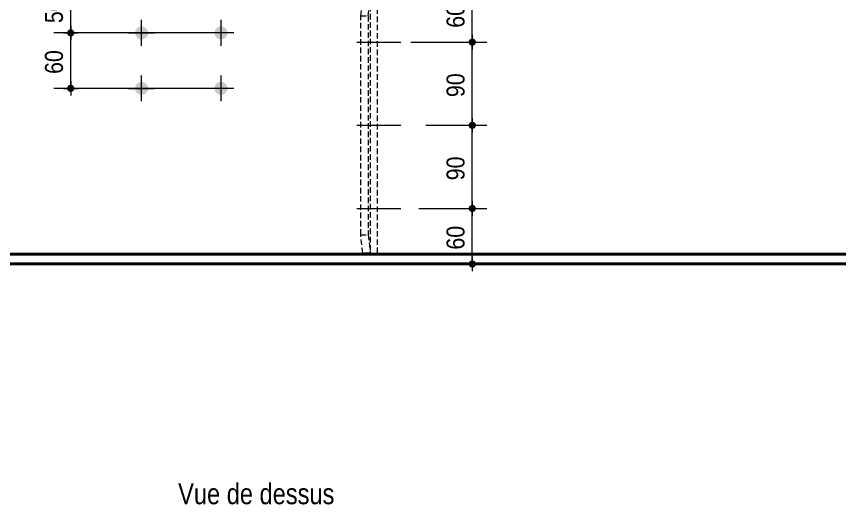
# Model space of a CAD drawing. Header units: millimetres. Extents: x 2 to 410, y 5 to 282.
# Drawn here: x 166.2 to 285.1, y 154.5 to 224.9 of the extents above; entities that cross this region are included whole.
import ezdxf

# ---------------------------------------------------------------- set-up
doc = ezdxf.new("R2010")
doc.units = ezdxf.units.MM
doc.linetypes.add('CACHE2', pattern=[1.190625, 0.79375, -0.396875])
doc.linetypes.add('INTERROMPUX2', pattern=[9.525, 6.35, -3.175])
for name, color, linetype, lineweight in [('Autre type objet', 1, 'Continuous', 0), ('Boulon', 7, 'Continuous', 0), ('Cache', 7, 'Continuous', 0), ('Cotation', 7, 'Continuous', 0), ('Piece', 2, 'Continuous', 0)]:
    doc.layers.add(name, color=color, linetype=linetype, lineweight=lineweight)
doc.styles.add('ARIAL', font='ARIAL.TTF')
doc.styles.add('COMIC_SANS_MS', font='COMIC.TTF')

# ---------------------------------------------------------------- blocks, each defined once
blk = doc.blocks.new('*A3')
at = {"layer": 'Boulon'}
for points in [[(194.85, 222.57), (194.85, 222.62), (194.85, 222.66), (194.86, 222.71), (194.87, 222.75), (194.88, 222.79), (194.9, 222.84), (194.92, 222.88), (194.93, 222.92), (194.95, 222.96), (194.98, 223), (195, 223.04), (195.03, 223.08), (195.06, 223.12), (195.09, 223.15), (195.12, 223.18), (195.15, 223.22), (195.19, 223.25), (195.22, 223.27), (195.26, 223.3), (195.3, 223.32), (195.34, 223.35), (195.38, 223.37), (195.42, 223.39), (195.46, 223.4), (195.51, 223.42), (195.55, 223.43), (195.6, 223.44), (195.64, 223.45), (195.69, 223.45), (195.73, 223.46), (195.78, 223.46), (195.82, 223.46), (195.87, 223.45), (195.91, 223.45), (195.96, 223.44), (196, 223.43), (196.05, 223.42), (196.09, 223.4), (196.13, 223.39), (196.18, 223.37), (196.22, 223.35), (196.26, 223.32), (196.3, 223.3), (196.33, 223.27), (196.37, 223.25), (196.4, 223.22), (196.44, 223.18), (196.47, 223.15), (196.5, 223.12), (196.53, 223.08), (196.55, 223.04), (196.58, 223), (196.6, 222.96), (196.62, 222.92), (196.64, 222.88), (196.66, 222.84), (196.67, 222.79), (196.68, 222.75), (196.69, 222.71), (196.7, 222.66), (196.71, 222.62), (196.71, 222.57), (196.71, 222.52), (196.71, 222.48), (196.71, 222.43), (196.7, 222.39), (196.69, 222.34), (196.68, 222.3), (196.67, 222.25), (196.66, 222.21), (196.64, 222.17), (196.62, 222.12), (196.6, 222.08), (196.58, 222.04), (196.55, 222.01), (196.53, 221.97), (196.5, 221.93), (196.47, 221.9), (196.44, 221.86), (196.4, 221.83), (196.37, 221.8), (196.33, 221.77), (196.3, 221.75), (196.26, 221.72), (196.22, 221.7), (196.18, 221.68), (196.13, 221.66), (196.09, 221.65), (196.05, 221.63), (196, 221.62), (195.96, 221.61), (195.91, 221.6), (195.87, 221.6), (195.82, 221.59), (195.78, 221.59), (195.73, 221.59), (195.69, 221.6), (195.64, 221.6), (195.6, 221.61), (195.55, 221.62), (195.51, 221.63), (195.46, 221.65), (195.42, 221.66), (195.38, 221.68), (195.34, 221.7), (195.3, 221.72), (195.26, 221.75), (195.22, 221.77), (195.19, 221.8), (195.15, 221.83), (195.12, 221.86), (195.09, 221.9), (195.06, 221.93), (195.03, 221.97), (195, 222.01), (194.98, 222.04), (194.95, 222.08), (194.93, 222.12), (194.92, 222.17), (194.9, 222.21), (194.88, 222.25), (194.87, 222.3), (194.86, 222.34), (194.85, 222.39), (194.85, 222.43), (194.85, 222.48), (194.84, 222.52)], [(194.85, 214.57), (194.85, 214.62), (194.85, 214.66), (194.86, 214.71), (194.87, 214.75), (194.88, 214.79), (194.9, 214.84), (194.92, 214.88), (194.93, 214.92), (194.95, 214.96), (194.98, 215), (195, 215.04), (195.03, 215.08), (195.06, 215.12), (195.09, 215.15), (195.12, 215.18), (195.15, 215.22), (195.19, 215.25), (195.22, 215.27), (195.26, 215.3), (195.3, 215.32), (195.34, 215.35), (195.38, 215.37), (195.42, 215.39), (195.46, 215.4), (195.51, 215.42), (195.55, 215.43), (195.6, 215.44), (195.64, 215.45), (195.69, 215.45), (195.73, 215.46), (195.78, 215.46), (195.82, 215.46), (195.87, 215.45), (195.91, 215.45), (195.96, 215.44), (196, 215.43), (196.05, 215.42), (196.09, 215.4), (196.13, 215.39), (196.18, 215.37), (196.22, 215.35), (196.26, 215.32), (196.3, 215.3), (196.33, 215.27), (196.37, 215.25), (196.4, 215.22), (196.44, 215.18), (196.47, 215.15), (196.5, 215.12), (196.53, 215.08), (196.55, 215.04), (196.58, 215), (196.6, 214.96), (196.62, 214.92), (196.64, 214.88), (196.66, 214.84), (196.67, 214.79), (196.68, 214.75), (196.69, 214.71), (196.7, 214.66), (196.71, 214.62), (196.71, 214.57), (196.71, 214.52), (196.71, 214.48), (196.71, 214.43), (196.7, 214.39), (196.69, 214.34), (196.68, 214.3), (196.67, 214.25), (196.66, 214.21), (196.64, 214.17), (196.62, 214.12), (196.6, 214.08), (196.58, 214.04), (196.55, 214.01), (196.53, 213.97), (196.5, 213.93), (196.47, 213.9), (196.44, 213.86), (196.4, 213.83), (196.37, 213.8), (196.33, 213.77), (196.3, 213.75), (196.26, 213.72), (196.22, 213.7), (196.18, 213.68), (196.13, 213.66), (196.09, 213.65), (196.05, 213.63), (196, 213.62), (195.96, 213.61), (195.91, 213.6), (195.87, 213.6), (195.82, 213.59), (195.78, 213.59), (195.73, 213.59), (195.69, 213.6), (195.64, 213.6), (195.6, 213.61), (195.55, 213.62), (195.51, 213.63), (195.46, 213.65), (195.42, 213.66), (195.38, 213.68), (195.34, 213.7), (195.3, 213.72), (195.26, 213.75), (195.22, 213.77), (195.19, 213.8), (195.15, 213.83), (195.12, 213.86), (195.09, 213.9), (195.06, 213.93), (195.03, 213.97), (195, 214.01), (194.98, 214.04), (194.95, 214.08), (194.93, 214.12), (194.92, 214.17), (194.9, 214.21), (194.88, 214.25), (194.87, 214.3), (194.86, 214.34), (194.85, 214.39), (194.85, 214.43), (194.85, 214.48), (194.84, 214.52)]]:
    blk.add_hatch(color=256, dxfattribs=at).paths.add_polyline_path(points, flags=17)
at = {"layer": 'Boulon', "linetype": 'Continuous', "lineweight": 0}
for p, q in [((195.78, 220.66), (195.78, 224.39)), ((197.64, 222.52), (193.91, 222.52)), ((195.78, 212.66), (195.78, 216.39)), ((197.64, 214.52), (193.91, 214.52))]:
    blk.add_line(p, q, dxfattribs=at)
blk = doc.blocks.new('*A4')
at = {"layer": 'Boulon'}
for points in [[(183.38, 222.57), (183.38, 222.62), (183.39, 222.66), (183.4, 222.71), (183.41, 222.75), (183.42, 222.79), (183.43, 222.84), (183.45, 222.88), (183.47, 222.92), (183.49, 222.96), (183.51, 223), (183.53, 223.04), (183.56, 223.08), (183.59, 223.12), (183.62, 223.15), (183.65, 223.18), (183.68, 223.22), (183.72, 223.25), (183.75, 223.27), (183.79, 223.3), (183.83, 223.32), (183.87, 223.35), (183.91, 223.37), (183.95, 223.39), (184, 223.4), (184.04, 223.42), (184.08, 223.43), (184.13, 223.44), (184.17, 223.45), (184.22, 223.45), (184.27, 223.46), (184.31, 223.46), (184.36, 223.46), (184.4, 223.45), (184.45, 223.45), (184.49, 223.44), (184.54, 223.43), (184.58, 223.42), (184.63, 223.4), (184.67, 223.39), (184.71, 223.37), (184.75, 223.35), (184.79, 223.32), (184.83, 223.3), (184.87, 223.27), (184.9, 223.25), (184.94, 223.22), (184.97, 223.18), (185, 223.15), (185.03, 223.12), (185.06, 223.08), (185.09, 223.04), (185.11, 223), (185.13, 222.96), (185.15, 222.92), (185.17, 222.88), (185.19, 222.84), (185.2, 222.79), (185.22, 222.75), (185.23, 222.71), (185.23, 222.66), (185.24, 222.62), (185.24, 222.57), (185.24, 222.52), (185.24, 222.48), (185.24, 222.43), (185.23, 222.39), (185.23, 222.34), (185.22, 222.3), (185.2, 222.25), (185.19, 222.21), (185.17, 222.17), (185.15, 222.12), (185.13, 222.08), (185.11, 222.04), (185.09, 222.01), (185.06, 221.97), (185.03, 221.93), (185, 221.9), (184.97, 221.86), (184.94, 221.83), (184.9, 221.8), (184.87, 221.77), (184.83, 221.75), (184.79, 221.72), (184.75, 221.7), (184.71, 221.68), (184.67, 221.66), (184.63, 221.65), (184.58, 221.63), (184.54, 221.62), (184.49, 221.61), (184.45, 221.6), (184.4, 221.6), (184.36, 221.59), (184.31, 221.59), (184.27, 221.59), (184.22, 221.6), (184.17, 221.6), (184.13, 221.61), (184.08, 221.62), (184.04, 221.63), (184, 221.65), (183.95, 221.66), (183.91, 221.68), (183.87, 221.7), (183.83, 221.72), (183.79, 221.75), (183.75, 221.77), (183.72, 221.8), (183.68, 221.83), (183.65, 221.86), (183.62, 221.9), (183.59, 221.93), (183.56, 221.97), (183.53, 222.01), (183.51, 222.04), (183.49, 222.08), (183.47, 222.12), (183.45, 222.17), (183.43, 222.21), (183.42, 222.25), (183.41, 222.3), (183.4, 222.34), (183.39, 222.39), (183.38, 222.43), (183.38, 222.48), (183.38, 222.52)], [(183.38, 214.57), (183.38, 214.62), (183.39, 214.66), (183.4, 214.71), (183.41, 214.75), (183.42, 214.79), (183.43, 214.84), (183.45, 214.88), (183.47, 214.92), (183.49, 214.96), (183.51, 215), (183.53, 215.04), (183.56, 215.08), (183.59, 215.12), (183.62, 215.15), (183.65, 215.18), (183.68, 215.22), (183.72, 215.25), (183.75, 215.27), (183.79, 215.3), (183.83, 215.32), (183.87, 215.35), (183.91, 215.37), (183.95, 215.39), (184, 215.4), (184.04, 215.42), (184.08, 215.43), (184.13, 215.44), (184.17, 215.45), (184.22, 215.45), (184.27, 215.46), (184.31, 215.46), (184.36, 215.46), (184.4, 215.45), (184.45, 215.45), (184.49, 215.44), (184.54, 215.43), (184.58, 215.42), (184.63, 215.4), (184.67, 215.39), (184.71, 215.37), (184.75, 215.35), (184.79, 215.32), (184.83, 215.3), (184.87, 215.27), (184.9, 215.25), (184.94, 215.22), (184.97, 215.18), (185, 215.15), (185.03, 215.12), (185.06, 215.08), (185.09, 215.04), (185.11, 215), (185.13, 214.96), (185.15, 214.92), (185.17, 214.88), (185.19, 214.84), (185.2, 214.79), (185.22, 214.75), (185.23, 214.71), (185.23, 214.66), (185.24, 214.62), (185.24, 214.57), (185.24, 214.52), (185.24, 214.48), (185.24, 214.43), (185.23, 214.39), (185.23, 214.34), (185.22, 214.3), (185.2, 214.25), (185.19, 214.21), (185.17, 214.17), (185.15, 214.12), (185.13, 214.08), (185.11, 214.04), (185.09, 214.01), (185.06, 213.97), (185.03, 213.93), (185, 213.9), (184.97, 213.86), (184.94, 213.83), (184.9, 213.8), (184.87, 213.77), (184.83, 213.75), (184.79, 213.72), (184.75, 213.7), (184.71, 213.68), (184.67, 213.66), (184.63, 213.65), (184.58, 213.63), (184.54, 213.62), (184.49, 213.61), (184.45, 213.6), (184.4, 213.6), (184.36, 213.59), (184.31, 213.59), (184.27, 213.59), (184.22, 213.6), (184.17, 213.6), (184.13, 213.61), (184.08, 213.62), (184.04, 213.63), (184, 213.65), (183.95, 213.66), (183.91, 213.68), (183.87, 213.7), (183.83, 213.72), (183.79, 213.75), (183.75, 213.77), (183.72, 213.8), (183.68, 213.83), (183.65, 213.86), (183.62, 213.9), (183.59, 213.93), (183.56, 213.97), (183.53, 214.01), (183.51, 214.04), (183.49, 214.08), (183.47, 214.12), (183.45, 214.17), (183.43, 214.21), (183.42, 214.25), (183.41, 214.3), (183.4, 214.34), (183.39, 214.39), (183.38, 214.43), (183.38, 214.48), (183.38, 214.52)]]:
    blk.add_hatch(color=256, dxfattribs=at).paths.add_polyline_path(points, flags=17)
at = {"layer": 'Boulon', "linetype": 'Continuous', "lineweight": 0}
for p, q in [((184.31, 220.66), (184.31, 224.39)), ((182.44, 222.52), (186.18, 222.52)), ((184.31, 212.66), (184.31, 216.39)), ((182.44, 214.52), (186.18, 214.52))]:
    blk.add_line(p, q, dxfattribs=at)
blk = doc.blocks.new('*A7')
at = {"layer": 'Boulon', "linetype": 'INTERROMPUX2', "lineweight": 0}
for p, q in [((215.393243, 221.190576), (223.332168, 221.190576)), ((215.393243, 209.190576), (223.332168, 209.190576)), ((215.393243, 197.190576), (223.332168, 197.190576))]:
    blk.add_line(p, q, dxfattribs=at)
blk = doc.blocks.new('*A8')
at = {"layer": 'Piece', "color": 2, "linetype": 'Continuous', "lineweight": 40}
for p, q in [((370.697986, 190.617243), (108.181611, 190.617243)), ((108.181611, 189.190576), (370.697986, 189.190576))]:
    blk.add_line(p, q, dxfattribs=at)
blk = doc.blocks.new('*A9')
at = {"layer": 'Cache', "color": 7, "linetype": 'CACHE2', "lineweight": 20}
for p, q in [((215.944939, 224.963883), (216.273822, 227.630549)), ((216.273822, 227.630549), (217.332342, 227.630576)), ((216.273822, 227.630549), (217.291259, 227.630549)), ((217.003459, 224.963909), (217.332342, 227.630576)), ((217.291259, 227.630549), (218.349779, 227.630576)), ((217.291259, 227.630549), (217.29217, 190.750549)), ((218.349779, 227.630576), (217.332342, 227.630576)), ((218.35069, 190.750575), (218.349779, 227.630576)), ((215.944939, 224.963883), (217.003459, 224.963909)), ((215.945718, 193.417215), (215.944939, 224.963883)), ((217.003459, 224.963909), (217.004238, 193.417242)), ((215.945718, 193.417215), (217.004238, 193.417242)), ((216.274732, 190.750549), (215.945718, 193.417215)), ((217.004238, 193.417242), (217.333252, 190.750575)), ((216.274732, 190.750549), (217.333252, 190.750575)), ((217.29217, 190.750549), (216.274732, 190.750549)), ((217.29217, 190.750549), (218.35069, 190.750575)), ((217.333252, 190.750575), (218.35069, 190.750575))]:
    blk.add_line(p, q, dxfattribs=at)
blk = doc.blocks.new('*A33')
at = {"layer": 'Cotation'}
for points in [[(174.06, 222), (174.03, 222.01), (174.01, 222.01), (173.98, 222.01), (173.96, 222.02), (173.93, 222.03), (173.91, 222.03), (173.88, 222.04), (173.86, 222.05), (173.84, 222.07), (173.81, 222.08), (173.79, 222.09), (173.77, 222.11), (173.75, 222.12), (173.73, 222.14), (173.71, 222.16), (173.7, 222.17), (173.68, 222.19), (173.66, 222.21), (173.65, 222.24), (173.64, 222.26), (173.62, 222.28), (173.61, 222.3), (173.6, 222.32), (173.59, 222.35), (173.58, 222.37), (173.58, 222.4), (173.57, 222.42), (173.57, 222.45), (173.56, 222.47), (173.56, 222.5), (173.56, 222.52), (173.56, 222.55), (173.56, 222.57), (173.57, 222.6), (173.57, 222.63), (173.58, 222.65), (173.58, 222.67), (173.59, 222.7), (173.6, 222.72), (173.61, 222.75), (173.62, 222.77), (173.64, 222.79), (173.65, 222.81), (173.66, 222.83), (173.68, 222.85), (173.7, 222.87), (173.71, 222.89), (173.73, 222.91), (173.75, 222.93), (173.77, 222.94), (173.79, 222.96), (173.81, 222.97), (173.84, 222.98), (173.86, 222.99), (173.88, 223), (173.91, 223.01), (173.93, 223.02), (173.96, 223.03), (173.98, 223.03), (174.01, 223.04), (174.03, 223.04), (174.06, 223.04), (174.08, 223.04), (174.11, 223.04), (174.13, 223.04), (174.16, 223.04), (174.18, 223.03), (174.21, 223.03), (174.23, 223.02), (174.26, 223.01), (174.28, 223), (174.3, 222.99), (174.33, 222.98), (174.35, 222.97), (174.37, 222.96), (174.39, 222.94), (174.41, 222.93), (174.43, 222.91), (174.45, 222.89), (174.47, 222.87), (174.48, 222.85), (174.5, 222.83), (174.51, 222.81), (174.53, 222.79), (174.54, 222.77), (174.55, 222.75), (174.56, 222.72), (174.57, 222.7), (174.58, 222.67), (174.59, 222.65), (174.59, 222.63), (174.6, 222.6), (174.6, 222.57), (174.6, 222.55), (174.6, 222.52), (174.6, 222.5), (174.6, 222.47), (174.6, 222.45), (174.59, 222.42), (174.59, 222.4), (174.58, 222.37), (174.57, 222.35), (174.56, 222.32), (174.55, 222.3), (174.54, 222.28), (174.53, 222.26), (174.51, 222.24), (174.5, 222.21), (174.48, 222.19), (174.47, 222.17), (174.45, 222.16), (174.43, 222.14), (174.41, 222.12), (174.39, 222.11), (174.37, 222.09), (174.35, 222.08), (174.33, 222.07), (174.3, 222.05), (174.28, 222.04), (174.26, 222.03), (174.23, 222.03), (174.21, 222.02), (174.18, 222.01), (174.16, 222.01), (174.13, 222.01), (174.11, 222), (174.08, 222)], [(174.06, 214), (174.03, 214.01), (174.01, 214.01), (173.98, 214.01), (173.96, 214.02), (173.93, 214.03), (173.91, 214.03), (173.88, 214.04), (173.86, 214.05), (173.84, 214.07), (173.81, 214.08), (173.79, 214.09), (173.77, 214.11), (173.75, 214.12), (173.73, 214.14), (173.71, 214.16), (173.7, 214.17), (173.68, 214.19), (173.66, 214.21), (173.65, 214.24), (173.64, 214.26), (173.62, 214.28), (173.61, 214.3), (173.6, 214.32), (173.59, 214.35), (173.58, 214.37), (173.58, 214.4), (173.57, 214.42), (173.57, 214.45), (173.56, 214.47), (173.56, 214.5), (173.56, 214.52), (173.56, 214.55), (173.56, 214.57), (173.57, 214.6), (173.57, 214.63), (173.58, 214.65), (173.58, 214.67), (173.59, 214.7), (173.6, 214.72), (173.61, 214.75), (173.62, 214.77), (173.64, 214.79), (173.65, 214.81), (173.66, 214.83), (173.68, 214.85), (173.7, 214.87), (173.71, 214.89), (173.73, 214.91), (173.75, 214.93), (173.77, 214.94), (173.79, 214.96), (173.81, 214.97), (173.84, 214.98), (173.86, 214.99), (173.88, 215), (173.91, 215.01), (173.93, 215.02), (173.96, 215.03), (173.98, 215.03), (174.01, 215.04), (174.03, 215.04), (174.06, 215.04), (174.08, 215.04), (174.11, 215.04), (174.13, 215.04), (174.16, 215.04), (174.18, 215.03), (174.21, 215.03), (174.23, 215.02), (174.26, 215.01), (174.28, 215), (174.3, 214.99), (174.33, 214.98), (174.35, 214.97), (174.37, 214.96), (174.39, 214.94), (174.41, 214.93), (174.43, 214.91), (174.45, 214.89), (174.47, 214.87), (174.48, 214.85), (174.5, 214.83), (174.51, 214.81), (174.53, 214.79), (174.54, 214.77), (174.55, 214.75), (174.56, 214.72), (174.57, 214.7), (174.58, 214.67), (174.59, 214.65), (174.59, 214.63), (174.6, 214.6), (174.6, 214.57), (174.6, 214.55), (174.6, 214.52), (174.6, 214.5), (174.6, 214.47), (174.6, 214.45), (174.59, 214.42), (174.59, 214.4), (174.58, 214.37), (174.57, 214.35), (174.56, 214.32), (174.55, 214.3), (174.54, 214.28), (174.53, 214.26), (174.51, 214.24), (174.5, 214.21), (174.48, 214.19), (174.47, 214.17), (174.45, 214.16), (174.43, 214.14), (174.41, 214.12), (174.39, 214.11), (174.37, 214.09), (174.35, 214.08), (174.33, 214.07), (174.3, 214.05), (174.28, 214.04), (174.26, 214.03), (174.23, 214.03), (174.21, 214.02), (174.18, 214.01), (174.16, 214.01), (174.13, 214.01), (174.11, 214), (174.08, 214)]]:
    blk.add_hatch(color=256, dxfattribs=at).paths.add_polyline_path(points, flags=17)
at = {"layer": 'Cotation', "linetype": 'Continuous', "lineweight": 0}
for p, q in [((174.08, 223.56), (174.08, 221.48)), ((174.08, 222.52), (174.08, 223.56)), ((194.78, 222.52), (171.66, 222.52)), ((173.04, 222.52), (175.12, 222.52)), ((174.08, 214.52), (174.08, 222.52)), ((174.08, 215.56), (174.08, 213.48)), ((194.78, 214.52), (171.66, 214.52)), ((173.04, 214.52), (175.12, 214.52)), ((174.08, 214.52), (174.08, 213.48))]:
    blk.add_line(p, q, dxfattribs=at)
at = {"layer": 'Cotation'}
for p in [(174.08, 222.52), (174.08, 214.52)]:
    blk.add_point(p, dxfattribs=at)
at = {"layer": 'Cotation', "style": 'ARIAL', "width": 0.85}
blk.add_text('60', height=2.6, rotation=90.0002, dxfattribs=at).set_placement((172.96, 216.6))
blk = doc.blocks.new('*A34')
at = {"layer": 'Cotation'}
for points in [[(174.06, 228.67), (174.03, 228.67), (174.01, 228.68), (173.98, 228.68), (173.96, 228.69), (173.93, 228.69), (173.91, 228.7), (173.88, 228.71), (173.86, 228.72), (173.84, 228.73), (173.81, 228.74), (173.79, 228.76), (173.77, 228.77), (173.75, 228.79), (173.73, 228.81), (173.71, 228.82), (173.7, 228.84), (173.68, 228.86), (173.66, 228.88), (173.65, 228.9), (173.64, 228.92), (173.62, 228.95), (173.61, 228.97), (173.6, 228.99), (173.59, 229.02), (173.58, 229.04), (173.58, 229.06), (173.57, 229.09), (173.57, 229.11), (173.56, 229.14), (173.56, 229.17), (173.56, 229.19), (173.56, 229.22), (173.56, 229.24), (173.57, 229.27), (173.57, 229.29), (173.58, 229.32), (173.58, 229.34), (173.59, 229.37), (173.6, 229.39), (173.61, 229.41), (173.62, 229.44), (173.64, 229.46), (173.65, 229.48), (173.66, 229.5), (173.68, 229.52), (173.7, 229.54), (173.71, 229.56), (173.73, 229.58), (173.75, 229.59), (173.77, 229.61), (173.79, 229.62), (173.81, 229.64), (173.84, 229.65), (173.86, 229.66), (173.88, 229.67), (173.91, 229.68), (173.93, 229.69), (173.96, 229.69), (173.98, 229.7), (174.01, 229.7), (174.03, 229.71), (174.06, 229.71), (174.08, 229.71), (174.11, 229.71), (174.13, 229.71), (174.16, 229.7), (174.18, 229.7), (174.21, 229.69), (174.23, 229.69), (174.26, 229.68), (174.28, 229.67), (174.3, 229.66), (174.33, 229.65), (174.35, 229.64), (174.37, 229.62), (174.39, 229.61), (174.41, 229.59), (174.43, 229.58), (174.45, 229.56), (174.47, 229.54), (174.48, 229.52), (174.5, 229.5), (174.51, 229.48), (174.53, 229.46), (174.54, 229.44), (174.55, 229.41), (174.56, 229.39), (174.57, 229.37), (174.58, 229.34), (174.59, 229.32), (174.59, 229.29), (174.6, 229.27), (174.6, 229.24), (174.6, 229.22), (174.6, 229.19), (174.6, 229.17), (174.6, 229.14), (174.6, 229.11), (174.59, 229.09), (174.59, 229.06), (174.58, 229.04), (174.57, 229.02), (174.56, 228.99), (174.55, 228.97), (174.54, 228.95), (174.53, 228.92), (174.51, 228.9), (174.5, 228.88), (174.48, 228.86), (174.47, 228.84), (174.45, 228.82), (174.43, 228.81), (174.41, 228.79), (174.39, 228.77), (174.37, 228.76), (174.35, 228.74), (174.33, 228.73), (174.3, 228.72), (174.28, 228.71), (174.26, 228.7), (174.23, 228.69), (174.21, 228.69), (174.18, 228.68), (174.16, 228.68), (174.13, 228.67), (174.11, 228.67), (174.08, 228.67)], [(174.06, 222), (174.03, 222.01), (174.01, 222.01), (173.98, 222.01), (173.96, 222.02), (173.93, 222.03), (173.91, 222.03), (173.88, 222.04), (173.86, 222.05), (173.84, 222.07), (173.81, 222.08), (173.79, 222.09), (173.77, 222.11), (173.75, 222.12), (173.73, 222.14), (173.71, 222.16), (173.7, 222.17), (173.68, 222.19), (173.66, 222.21), (173.65, 222.24), (173.64, 222.26), (173.62, 222.28), (173.61, 222.3), (173.6, 222.32), (173.59, 222.35), (173.58, 222.37), (173.58, 222.4), (173.57, 222.42), (173.57, 222.45), (173.56, 222.47), (173.56, 222.5), (173.56, 222.52), (173.56, 222.55), (173.56, 222.57), (173.57, 222.6), (173.57, 222.63), (173.58, 222.65), (173.58, 222.67), (173.59, 222.7), (173.6, 222.72), (173.61, 222.75), (173.62, 222.77), (173.64, 222.79), (173.65, 222.81), (173.66, 222.83), (173.68, 222.85), (173.7, 222.87), (173.71, 222.89), (173.73, 222.91), (173.75, 222.93), (173.77, 222.94), (173.79, 222.96), (173.81, 222.97), (173.84, 222.98), (173.86, 222.99), (173.88, 223), (173.91, 223.01), (173.93, 223.02), (173.96, 223.03), (173.98, 223.03), (174.01, 223.04), (174.03, 223.04), (174.06, 223.04), (174.08, 223.04), (174.11, 223.04), (174.13, 223.04), (174.16, 223.04), (174.18, 223.03), (174.21, 223.03), (174.23, 223.02), (174.26, 223.01), (174.28, 223), (174.3, 222.99), (174.33, 222.98), (174.35, 222.97), (174.37, 222.96), (174.39, 222.94), (174.41, 222.93), (174.43, 222.91), (174.45, 222.89), (174.47, 222.87), (174.48, 222.85), (174.5, 222.83), (174.51, 222.81), (174.53, 222.79), (174.54, 222.77), (174.55, 222.75), (174.56, 222.72), (174.57, 222.7), (174.58, 222.67), (174.59, 222.65), (174.59, 222.63), (174.6, 222.6), (174.6, 222.57), (174.6, 222.55), (174.6, 222.52), (174.6, 222.5), (174.6, 222.47), (174.6, 222.45), (174.59, 222.42), (174.59, 222.4), (174.58, 222.37), (174.57, 222.35), (174.56, 222.32), (174.55, 222.3), (174.54, 222.28), (174.53, 222.26), (174.51, 222.24), (174.5, 222.21), (174.48, 222.19), (174.47, 222.17), (174.45, 222.16), (174.43, 222.14), (174.41, 222.12), (174.39, 222.11), (174.37, 222.09), (174.35, 222.08), (174.33, 222.07), (174.3, 222.05), (174.28, 222.04), (174.26, 222.03), (174.23, 222.03), (174.21, 222.02), (174.18, 222.01), (174.16, 222.01), (174.13, 222.01), (174.11, 222), (174.08, 222)]]:
    blk.add_hatch(color=256, dxfattribs=at).paths.add_polyline_path(points, flags=17)
at = {"layer": 'Cotation', "linetype": 'Continuous', "lineweight": 0}
for p, q in [((174.08, 230.23), (174.08, 228.15)), ((174.08, 229.19), (174.08, 230.23)), ((174.37, 229.19), (171.66, 229.19)), ((173.04, 229.19), (175.12, 229.19)), ((174.08, 222.52), (174.08, 229.19)), ((174.08, 223.56), (174.08, 221.48)), ((194.78, 222.52), (171.66, 222.52)), ((173.04, 222.52), (175.12, 222.52)), ((174.08, 222.52), (174.08, 221.48))]:
    blk.add_line(p, q, dxfattribs=at)
at = {"layer": 'Cotation'}
for p in [(174.08, 229.19), (174.08, 222.52)]:
    blk.add_point(p, dxfattribs=at)
at = {"layer": 'Cotation', "style": 'ARIAL', "width": 0.85}
blk.add_text('50', height=2.6, rotation=90.0002, dxfattribs=at).set_placement((172.96, 223.93))
blk = doc.blocks.new('*A37')
at = {"layer": 'Cotation'}
for points in [[(232.03, 196.67), (232.01, 196.67), (231.98, 196.68), (231.96, 196.68), (231.93, 196.69), (231.91, 196.69), (231.88, 196.7), (231.86, 196.71), (231.84, 196.72), (231.81, 196.73), (231.79, 196.74), (231.77, 196.76), (231.75, 196.77), (231.73, 196.79), (231.71, 196.81), (231.69, 196.82), (231.67, 196.84), (231.66, 196.86), (231.64, 196.88), (231.63, 196.9), (231.61, 196.92), (231.6, 196.95), (231.59, 196.97), (231.58, 196.99), (231.57, 197.02), (231.56, 197.04), (231.55, 197.06), (231.55, 197.09), (231.54, 197.11), (231.54, 197.14), (231.54, 197.17), (231.54, 197.19), (231.54, 197.22), (231.54, 197.24), (231.54, 197.27), (231.55, 197.29), (231.55, 197.32), (231.56, 197.34), (231.57, 197.37), (231.58, 197.39), (231.59, 197.41), (231.6, 197.44), (231.61, 197.46), (231.63, 197.48), (231.64, 197.5), (231.66, 197.52), (231.67, 197.54), (231.69, 197.56), (231.71, 197.58), (231.73, 197.59), (231.75, 197.61), (231.77, 197.62), (231.79, 197.64), (231.81, 197.65), (231.84, 197.66), (231.86, 197.67), (231.88, 197.68), (231.91, 197.69), (231.93, 197.69), (231.96, 197.7), (231.98, 197.7), (232.01, 197.71), (232.03, 197.71), (232.06, 197.71), (232.08, 197.71), (232.11, 197.71), (232.14, 197.7), (232.16, 197.7), (232.19, 197.69), (232.21, 197.69), (232.23, 197.68), (232.26, 197.67), (232.28, 197.66), (232.3, 197.65), (232.33, 197.64), (232.35, 197.62), (232.37, 197.61), (232.39, 197.59), (232.41, 197.58), (232.43, 197.56), (232.44, 197.54), (232.46, 197.52), (232.48, 197.5), (232.49, 197.48), (232.51, 197.46), (232.52, 197.44), (232.53, 197.41), (232.54, 197.39), (232.55, 197.37), (232.56, 197.34), (232.56, 197.32), (232.57, 197.29), (232.57, 197.27), (232.58, 197.24), (232.58, 197.22), (232.58, 197.19), (232.58, 197.17), (232.58, 197.14), (232.57, 197.11), (232.57, 197.09), (232.56, 197.06), (232.56, 197.04), (232.55, 197.02), (232.54, 196.99), (232.53, 196.97), (232.52, 196.95), (232.51, 196.92), (232.49, 196.9), (232.48, 196.88), (232.46, 196.86), (232.44, 196.84), (232.43, 196.82), (232.41, 196.81), (232.39, 196.79), (232.37, 196.77), (232.35, 196.76), (232.33, 196.74), (232.3, 196.73), (232.28, 196.72), (232.26, 196.71), (232.23, 196.7), (232.21, 196.69), (232.19, 196.69), (232.16, 196.68), (232.14, 196.68), (232.11, 196.67), (232.08, 196.67), (232.06, 196.67)], [(232.03, 188.67), (232.01, 188.67), (231.98, 188.68), (231.96, 188.68), (231.93, 188.69), (231.91, 188.69), (231.88, 188.7), (231.86, 188.71), (231.84, 188.72), (231.81, 188.73), (231.79, 188.74), (231.77, 188.76), (231.75, 188.77), (231.73, 188.79), (231.71, 188.81), (231.69, 188.82), (231.67, 188.84), (231.66, 188.86), (231.64, 188.88), (231.63, 188.9), (231.61, 188.92), (231.6, 188.95), (231.59, 188.97), (231.58, 188.99), (231.57, 189.02), (231.56, 189.04), (231.55, 189.06), (231.55, 189.09), (231.54, 189.11), (231.54, 189.14), (231.54, 189.17), (231.54, 189.19), (231.54, 189.22), (231.54, 189.24), (231.54, 189.27), (231.55, 189.29), (231.55, 189.32), (231.56, 189.34), (231.57, 189.37), (231.58, 189.39), (231.59, 189.41), (231.6, 189.44), (231.61, 189.46), (231.63, 189.48), (231.64, 189.5), (231.66, 189.52), (231.67, 189.54), (231.69, 189.56), (231.71, 189.58), (231.73, 189.59), (231.75, 189.61), (231.77, 189.62), (231.79, 189.64), (231.81, 189.65), (231.84, 189.66), (231.86, 189.67), (231.88, 189.68), (231.91, 189.69), (231.93, 189.69), (231.96, 189.7), (231.98, 189.7), (232.01, 189.71), (232.03, 189.71), (232.06, 189.71), (232.08, 189.71), (232.11, 189.71), (232.14, 189.7), (232.16, 189.7), (232.19, 189.69), (232.21, 189.69), (232.23, 189.68), (232.26, 189.67), (232.28, 189.66), (232.3, 189.65), (232.33, 189.64), (232.35, 189.62), (232.37, 189.61), (232.39, 189.59), (232.41, 189.58), (232.43, 189.56), (232.44, 189.54), (232.46, 189.52), (232.48, 189.5), (232.49, 189.48), (232.51, 189.46), (232.52, 189.44), (232.53, 189.41), (232.54, 189.39), (232.55, 189.37), (232.56, 189.34), (232.56, 189.32), (232.57, 189.29), (232.57, 189.27), (232.58, 189.24), (232.58, 189.22), (232.58, 189.19), (232.58, 189.17), (232.58, 189.14), (232.57, 189.11), (232.57, 189.09), (232.56, 189.06), (232.56, 189.04), (232.55, 189.02), (232.54, 188.99), (232.53, 188.97), (232.52, 188.95), (232.51, 188.92), (232.49, 188.9), (232.48, 188.88), (232.46, 188.86), (232.44, 188.84), (232.43, 188.82), (232.41, 188.81), (232.39, 188.79), (232.37, 188.77), (232.35, 188.76), (232.33, 188.74), (232.3, 188.73), (232.28, 188.72), (232.26, 188.71), (232.23, 188.7), (232.21, 188.69), (232.19, 188.69), (232.16, 188.68), (232.14, 188.68), (232.11, 188.67), (232.08, 188.67), (232.06, 188.67)]]:
    blk.add_hatch(color=256, dxfattribs=at).paths.add_polyline_path(points, flags=17)
at = {"layer": 'Cotation', "linetype": 'Continuous', "lineweight": 0}
for p, q in [((232.06, 198.23), (232.06, 196.15)), ((232.06, 197.19), (232.06, 198.23)), ((224.33, 197.19), (234.14, 197.19)), ((231.02, 197.19), (233.1, 197.19)), ((232.06, 189.19), (232.06, 197.19)), ((232.06, 190.23), (232.06, 188.15)), ((231.02, 189.19), (233.1, 189.19)), ((231.08, 189.19), (234.14, 189.19)), ((232.06, 189.19), (232.06, 188.15))]:
    blk.add_line(p, q, dxfattribs=at)
at = {"layer": 'Cotation'}
for p in [(232.06, 197.19), (232.06, 189.19)]:
    blk.add_point(p, dxfattribs=at)
at = {"layer": 'Cotation', "style": 'ARIAL', "width": 0.85}
blk.add_text('60', height=2.6, rotation=90.0002, dxfattribs=at).set_placement((230.94, 191.26))
blk = doc.blocks.new('*A38')
at = {"layer": 'Cotation'}
for points in [[(232.03, 208.67), (232.01, 208.67), (231.98, 208.68), (231.96, 208.68), (231.93, 208.69), (231.91, 208.69), (231.88, 208.7), (231.86, 208.71), (231.84, 208.72), (231.81, 208.73), (231.79, 208.74), (231.77, 208.76), (231.75, 208.77), (231.73, 208.79), (231.71, 208.81), (231.69, 208.82), (231.67, 208.84), (231.66, 208.86), (231.64, 208.88), (231.63, 208.9), (231.61, 208.92), (231.6, 208.95), (231.59, 208.97), (231.58, 208.99), (231.57, 209.02), (231.56, 209.04), (231.55, 209.06), (231.55, 209.09), (231.54, 209.11), (231.54, 209.14), (231.54, 209.17), (231.54, 209.19), (231.54, 209.22), (231.54, 209.24), (231.54, 209.27), (231.55, 209.29), (231.55, 209.32), (231.56, 209.34), (231.57, 209.37), (231.58, 209.39), (231.59, 209.41), (231.6, 209.44), (231.61, 209.46), (231.63, 209.48), (231.64, 209.5), (231.66, 209.52), (231.67, 209.54), (231.69, 209.56), (231.71, 209.58), (231.73, 209.59), (231.75, 209.61), (231.77, 209.62), (231.79, 209.64), (231.81, 209.65), (231.84, 209.66), (231.86, 209.67), (231.88, 209.68), (231.91, 209.69), (231.93, 209.69), (231.96, 209.7), (231.98, 209.7), (232.01, 209.71), (232.03, 209.71), (232.06, 209.71), (232.08, 209.71), (232.11, 209.71), (232.14, 209.7), (232.16, 209.7), (232.19, 209.69), (232.21, 209.69), (232.23, 209.68), (232.26, 209.67), (232.28, 209.66), (232.3, 209.65), (232.33, 209.64), (232.35, 209.62), (232.37, 209.61), (232.39, 209.59), (232.41, 209.58), (232.43, 209.56), (232.44, 209.54), (232.46, 209.52), (232.48, 209.5), (232.49, 209.48), (232.51, 209.46), (232.52, 209.44), (232.53, 209.41), (232.54, 209.39), (232.55, 209.37), (232.56, 209.34), (232.56, 209.32), (232.57, 209.29), (232.57, 209.27), (232.58, 209.24), (232.58, 209.22), (232.58, 209.19), (232.58, 209.17), (232.58, 209.14), (232.57, 209.11), (232.57, 209.09), (232.56, 209.06), (232.56, 209.04), (232.55, 209.02), (232.54, 208.99), (232.53, 208.97), (232.52, 208.95), (232.51, 208.92), (232.49, 208.9), (232.48, 208.88), (232.46, 208.86), (232.44, 208.84), (232.43, 208.82), (232.41, 208.81), (232.39, 208.79), (232.37, 208.77), (232.35, 208.76), (232.33, 208.74), (232.3, 208.73), (232.28, 208.72), (232.26, 208.71), (232.23, 208.7), (232.21, 208.69), (232.19, 208.69), (232.16, 208.68), (232.14, 208.68), (232.11, 208.67), (232.08, 208.67), (232.06, 208.67)], [(232.03, 196.67), (232.01, 196.67), (231.98, 196.68), (231.96, 196.68), (231.93, 196.69), (231.91, 196.69), (231.88, 196.7), (231.86, 196.71), (231.84, 196.72), (231.81, 196.73), (231.79, 196.74), (231.77, 196.76), (231.75, 196.77), (231.73, 196.79), (231.71, 196.81), (231.69, 196.82), (231.67, 196.84), (231.66, 196.86), (231.64, 196.88), (231.63, 196.9), (231.61, 196.92), (231.6, 196.95), (231.59, 196.97), (231.58, 196.99), (231.57, 197.02), (231.56, 197.04), (231.55, 197.06), (231.55, 197.09), (231.54, 197.11), (231.54, 197.14), (231.54, 197.17), (231.54, 197.19), (231.54, 197.22), (231.54, 197.24), (231.54, 197.27), (231.55, 197.29), (231.55, 197.32), (231.56, 197.34), (231.57, 197.37), (231.58, 197.39), (231.59, 197.41), (231.6, 197.44), (231.61, 197.46), (231.63, 197.48), (231.64, 197.5), (231.66, 197.52), (231.67, 197.54), (231.69, 197.56), (231.71, 197.58), (231.73, 197.59), (231.75, 197.61), (231.77, 197.62), (231.79, 197.64), (231.81, 197.65), (231.84, 197.66), (231.86, 197.67), (231.88, 197.68), (231.91, 197.69), (231.93, 197.69), (231.96, 197.7), (231.98, 197.7), (232.01, 197.71), (232.03, 197.71), (232.06, 197.71), (232.08, 197.71), (232.11, 197.71), (232.14, 197.7), (232.16, 197.7), (232.19, 197.69), (232.21, 197.69), (232.23, 197.68), (232.26, 197.67), (232.28, 197.66), (232.3, 197.65), (232.33, 197.64), (232.35, 197.62), (232.37, 197.61), (232.39, 197.59), (232.41, 197.58), (232.43, 197.56), (232.44, 197.54), (232.46, 197.52), (232.48, 197.5), (232.49, 197.48), (232.51, 197.46), (232.52, 197.44), (232.53, 197.41), (232.54, 197.39), (232.55, 197.37), (232.56, 197.34), (232.56, 197.32), (232.57, 197.29), (232.57, 197.27), (232.58, 197.24), (232.58, 197.22), (232.58, 197.19), (232.58, 197.17), (232.58, 197.14), (232.57, 197.11), (232.57, 197.09), (232.56, 197.06), (232.56, 197.04), (232.55, 197.02), (232.54, 196.99), (232.53, 196.97), (232.52, 196.95), (232.51, 196.92), (232.49, 196.9), (232.48, 196.88), (232.46, 196.86), (232.44, 196.84), (232.43, 196.82), (232.41, 196.81), (232.39, 196.79), (232.37, 196.77), (232.35, 196.76), (232.33, 196.74), (232.3, 196.73), (232.28, 196.72), (232.26, 196.71), (232.23, 196.7), (232.21, 196.69), (232.19, 196.69), (232.16, 196.68), (232.14, 196.68), (232.11, 196.67), (232.08, 196.67), (232.06, 196.67)]]:
    blk.add_hatch(color=256, dxfattribs=at).paths.add_polyline_path(points, flags=17)
at = {"layer": 'Cotation', "linetype": 'Continuous', "lineweight": 0}
for p, q in [((225.37, 209.19), (234.14, 209.19)), ((231.02, 209.19), (233.1, 209.19)), ((232.06, 210.23), (232.06, 208.15)), ((232.06, 209.19), (232.06, 210.23)), ((232.06, 197.19), (232.06, 209.19)), ((232.06, 198.23), (232.06, 196.15)), ((224.33, 197.19), (234.14, 197.19)), ((231.02, 197.19), (233.1, 197.19)), ((232.06, 197.19), (232.06, 196.15))]:
    blk.add_line(p, q, dxfattribs=at)
at = {"layer": 'Cotation'}
for p in [(232.06, 209.19), (232.06, 197.19)]:
    blk.add_point(p, dxfattribs=at)
at = {"layer": 'Cotation', "style": 'ARIAL', "width": 0.85}
blk.add_text('90', height=2.6, rotation=90.0002, dxfattribs=at).set_placement((230.94, 201.26))
blk = doc.blocks.new('*A39')
at = {"layer": 'Cotation'}
for points in [[(232.03, 220.67), (232.01, 220.67), (231.98, 220.68), (231.96, 220.68), (231.93, 220.69), (231.91, 220.69), (231.88, 220.7), (231.86, 220.71), (231.84, 220.72), (231.81, 220.73), (231.79, 220.74), (231.77, 220.76), (231.75, 220.77), (231.73, 220.79), (231.71, 220.81), (231.69, 220.82), (231.67, 220.84), (231.66, 220.86), (231.64, 220.88), (231.63, 220.9), (231.61, 220.92), (231.6, 220.95), (231.59, 220.97), (231.58, 220.99), (231.57, 221.02), (231.56, 221.04), (231.55, 221.06), (231.55, 221.09), (231.54, 221.11), (231.54, 221.14), (231.54, 221.17), (231.54, 221.19), (231.54, 221.22), (231.54, 221.24), (231.54, 221.27), (231.55, 221.29), (231.55, 221.32), (231.56, 221.34), (231.57, 221.37), (231.58, 221.39), (231.59, 221.41), (231.6, 221.44), (231.61, 221.46), (231.63, 221.48), (231.64, 221.5), (231.66, 221.52), (231.67, 221.54), (231.69, 221.56), (231.71, 221.58), (231.73, 221.59), (231.75, 221.61), (231.77, 221.62), (231.79, 221.64), (231.81, 221.65), (231.84, 221.66), (231.86, 221.67), (231.88, 221.68), (231.91, 221.69), (231.93, 221.69), (231.96, 221.7), (231.98, 221.7), (232.01, 221.71), (232.03, 221.71), (232.06, 221.71), (232.08, 221.71), (232.11, 221.71), (232.14, 221.7), (232.16, 221.7), (232.19, 221.69), (232.21, 221.69), (232.23, 221.68), (232.26, 221.67), (232.28, 221.66), (232.3, 221.65), (232.33, 221.64), (232.35, 221.62), (232.37, 221.61), (232.39, 221.59), (232.41, 221.58), (232.43, 221.56), (232.44, 221.54), (232.46, 221.52), (232.48, 221.5), (232.49, 221.48), (232.51, 221.46), (232.52, 221.44), (232.53, 221.41), (232.54, 221.39), (232.55, 221.37), (232.56, 221.34), (232.56, 221.32), (232.57, 221.29), (232.57, 221.27), (232.58, 221.24), (232.58, 221.22), (232.58, 221.19), (232.58, 221.17), (232.58, 221.14), (232.57, 221.11), (232.57, 221.09), (232.56, 221.06), (232.56, 221.04), (232.55, 221.02), (232.54, 220.99), (232.53, 220.97), (232.52, 220.95), (232.51, 220.92), (232.49, 220.9), (232.48, 220.88), (232.46, 220.86), (232.44, 220.84), (232.43, 220.82), (232.41, 220.81), (232.39, 220.79), (232.37, 220.77), (232.35, 220.76), (232.33, 220.74), (232.3, 220.73), (232.28, 220.72), (232.26, 220.71), (232.23, 220.7), (232.21, 220.69), (232.19, 220.69), (232.16, 220.68), (232.14, 220.68), (232.11, 220.67), (232.08, 220.67), (232.06, 220.67)], [(232.03, 208.67), (232.01, 208.67), (231.98, 208.68), (231.96, 208.68), (231.93, 208.69), (231.91, 208.69), (231.88, 208.7), (231.86, 208.71), (231.84, 208.72), (231.81, 208.73), (231.79, 208.74), (231.77, 208.76), (231.75, 208.77), (231.73, 208.79), (231.71, 208.81), (231.69, 208.82), (231.67, 208.84), (231.66, 208.86), (231.64, 208.88), (231.63, 208.9), (231.61, 208.92), (231.6, 208.95), (231.59, 208.97), (231.58, 208.99), (231.57, 209.02), (231.56, 209.04), (231.55, 209.06), (231.55, 209.09), (231.54, 209.11), (231.54, 209.14), (231.54, 209.17), (231.54, 209.19), (231.54, 209.22), (231.54, 209.24), (231.54, 209.27), (231.55, 209.29), (231.55, 209.32), (231.56, 209.34), (231.57, 209.37), (231.58, 209.39), (231.59, 209.41), (231.6, 209.44), (231.61, 209.46), (231.63, 209.48), (231.64, 209.5), (231.66, 209.52), (231.67, 209.54), (231.69, 209.56), (231.71, 209.58), (231.73, 209.59), (231.75, 209.61), (231.77, 209.62), (231.79, 209.64), (231.81, 209.65), (231.84, 209.66), (231.86, 209.67), (231.88, 209.68), (231.91, 209.69), (231.93, 209.69), (231.96, 209.7), (231.98, 209.7), (232.01, 209.71), (232.03, 209.71), (232.06, 209.71), (232.08, 209.71), (232.11, 209.71), (232.14, 209.7), (232.16, 209.7), (232.19, 209.69), (232.21, 209.69), (232.23, 209.68), (232.26, 209.67), (232.28, 209.66), (232.3, 209.65), (232.33, 209.64), (232.35, 209.62), (232.37, 209.61), (232.39, 209.59), (232.41, 209.58), (232.43, 209.56), (232.44, 209.54), (232.46, 209.52), (232.48, 209.5), (232.49, 209.48), (232.51, 209.46), (232.52, 209.44), (232.53, 209.41), (232.54, 209.39), (232.55, 209.37), (232.56, 209.34), (232.56, 209.32), (232.57, 209.29), (232.57, 209.27), (232.58, 209.24), (232.58, 209.22), (232.58, 209.19), (232.58, 209.17), (232.58, 209.14), (232.57, 209.11), (232.57, 209.09), (232.56, 209.06), (232.56, 209.04), (232.55, 209.02), (232.54, 208.99), (232.53, 208.97), (232.52, 208.95), (232.51, 208.92), (232.49, 208.9), (232.48, 208.88), (232.46, 208.86), (232.44, 208.84), (232.43, 208.82), (232.41, 208.81), (232.39, 208.79), (232.37, 208.77), (232.35, 208.76), (232.33, 208.74), (232.3, 208.73), (232.28, 208.72), (232.26, 208.71), (232.23, 208.7), (232.21, 208.69), (232.19, 208.69), (232.16, 208.68), (232.14, 208.68), (232.11, 208.67), (232.08, 208.67), (232.06, 208.67)]]:
    blk.add_hatch(color=256, dxfattribs=at).paths.add_polyline_path(points, flags=17)
at = {"layer": 'Cotation', "linetype": 'Continuous', "lineweight": 0}
for p, q in [((232.06, 222.23), (232.06, 220.15)), ((232.06, 221.19), (232.06, 222.23)), ((223.19, 221.19), (234.14, 221.19)), ((231.02, 221.19), (233.1, 221.19)), ((232.06, 209.19), (232.06, 221.19)), ((225.37, 209.19), (234.14, 209.19)), ((231.02, 209.19), (233.1, 209.19)), ((232.06, 210.23), (232.06, 208.15)), ((232.06, 209.19), (232.06, 208.15))]:
    blk.add_line(p, q, dxfattribs=at)
at = {"layer": 'Cotation'}
for p in [(232.06, 221.19), (232.06, 209.19)]:
    blk.add_point(p, dxfattribs=at)
at = {"layer": 'Cotation', "style": 'ARIAL', "width": 0.85}
blk.add_text('90', height=2.6, rotation=90.0002, dxfattribs=at).set_placement((230.94, 213.26))
blk = doc.blocks.new('*A40')
at = {"layer": 'Cotation'}
for points in [[(232.03, 228.67), (232.01, 228.67), (231.98, 228.68), (231.96, 228.68), (231.93, 228.69), (231.91, 228.69), (231.88, 228.7), (231.86, 228.71), (231.84, 228.72), (231.81, 228.73), (231.79, 228.74), (231.77, 228.76), (231.75, 228.77), (231.73, 228.79), (231.71, 228.81), (231.69, 228.82), (231.67, 228.84), (231.66, 228.86), (231.64, 228.88), (231.63, 228.9), (231.61, 228.92), (231.6, 228.95), (231.59, 228.97), (231.58, 228.99), (231.57, 229.02), (231.56, 229.04), (231.55, 229.06), (231.55, 229.09), (231.54, 229.11), (231.54, 229.14), (231.54, 229.17), (231.54, 229.19), (231.54, 229.22), (231.54, 229.24), (231.54, 229.27), (231.55, 229.29), (231.55, 229.32), (231.56, 229.34), (231.57, 229.37), (231.58, 229.39), (231.59, 229.41), (231.6, 229.44), (231.61, 229.46), (231.63, 229.48), (231.64, 229.5), (231.66, 229.52), (231.67, 229.54), (231.69, 229.56), (231.71, 229.58), (231.73, 229.59), (231.75, 229.61), (231.77, 229.62), (231.79, 229.64), (231.81, 229.65), (231.84, 229.66), (231.86, 229.67), (231.88, 229.68), (231.91, 229.69), (231.93, 229.69), (231.96, 229.7), (231.98, 229.7), (232.01, 229.71), (232.03, 229.71), (232.06, 229.71), (232.08, 229.71), (232.11, 229.71), (232.14, 229.7), (232.16, 229.7), (232.19, 229.69), (232.21, 229.69), (232.23, 229.68), (232.26, 229.67), (232.28, 229.66), (232.3, 229.65), (232.33, 229.64), (232.35, 229.62), (232.37, 229.61), (232.39, 229.59), (232.41, 229.58), (232.43, 229.56), (232.44, 229.54), (232.46, 229.52), (232.48, 229.5), (232.49, 229.48), (232.51, 229.46), (232.52, 229.44), (232.53, 229.41), (232.54, 229.39), (232.55, 229.37), (232.56, 229.34), (232.56, 229.32), (232.57, 229.29), (232.57, 229.27), (232.58, 229.24), (232.58, 229.22), (232.58, 229.19), (232.58, 229.17), (232.58, 229.14), (232.57, 229.11), (232.57, 229.09), (232.56, 229.06), (232.56, 229.04), (232.55, 229.02), (232.54, 228.99), (232.53, 228.97), (232.52, 228.95), (232.51, 228.92), (232.49, 228.9), (232.48, 228.88), (232.46, 228.86), (232.44, 228.84), (232.43, 228.82), (232.41, 228.81), (232.39, 228.79), (232.37, 228.77), (232.35, 228.76), (232.33, 228.74), (232.3, 228.73), (232.28, 228.72), (232.26, 228.71), (232.23, 228.7), (232.21, 228.69), (232.19, 228.69), (232.16, 228.68), (232.14, 228.68), (232.11, 228.67), (232.08, 228.67), (232.06, 228.67)], [(232.03, 220.67), (232.01, 220.67), (231.98, 220.68), (231.96, 220.68), (231.93, 220.69), (231.91, 220.69), (231.88, 220.7), (231.86, 220.71), (231.84, 220.72), (231.81, 220.73), (231.79, 220.74), (231.77, 220.76), (231.75, 220.77), (231.73, 220.79), (231.71, 220.81), (231.69, 220.82), (231.67, 220.84), (231.66, 220.86), (231.64, 220.88), (231.63, 220.9), (231.61, 220.92), (231.6, 220.95), (231.59, 220.97), (231.58, 220.99), (231.57, 221.02), (231.56, 221.04), (231.55, 221.06), (231.55, 221.09), (231.54, 221.11), (231.54, 221.14), (231.54, 221.17), (231.54, 221.19), (231.54, 221.22), (231.54, 221.24), (231.54, 221.27), (231.55, 221.29), (231.55, 221.32), (231.56, 221.34), (231.57, 221.37), (231.58, 221.39), (231.59, 221.41), (231.6, 221.44), (231.61, 221.46), (231.63, 221.48), (231.64, 221.5), (231.66, 221.52), (231.67, 221.54), (231.69, 221.56), (231.71, 221.58), (231.73, 221.59), (231.75, 221.61), (231.77, 221.62), (231.79, 221.64), (231.81, 221.65), (231.84, 221.66), (231.86, 221.67), (231.88, 221.68), (231.91, 221.69), (231.93, 221.69), (231.96, 221.7), (231.98, 221.7), (232.01, 221.71), (232.03, 221.71), (232.06, 221.71), (232.08, 221.71), (232.11, 221.71), (232.14, 221.7), (232.16, 221.7), (232.19, 221.69), (232.21, 221.69), (232.23, 221.68), (232.26, 221.67), (232.28, 221.66), (232.3, 221.65), (232.33, 221.64), (232.35, 221.62), (232.37, 221.61), (232.39, 221.59), (232.41, 221.58), (232.43, 221.56), (232.44, 221.54), (232.46, 221.52), (232.48, 221.5), (232.49, 221.48), (232.51, 221.46), (232.52, 221.44), (232.53, 221.41), (232.54, 221.39), (232.55, 221.37), (232.56, 221.34), (232.56, 221.32), (232.57, 221.29), (232.57, 221.27), (232.58, 221.24), (232.58, 221.22), (232.58, 221.19), (232.58, 221.17), (232.58, 221.14), (232.57, 221.11), (232.57, 221.09), (232.56, 221.06), (232.56, 221.04), (232.55, 221.02), (232.54, 220.99), (232.53, 220.97), (232.52, 220.95), (232.51, 220.92), (232.49, 220.9), (232.48, 220.88), (232.46, 220.86), (232.44, 220.84), (232.43, 220.82), (232.41, 220.81), (232.39, 220.79), (232.37, 220.77), (232.35, 220.76), (232.33, 220.74), (232.3, 220.73), (232.28, 220.72), (232.26, 220.71), (232.23, 220.7), (232.21, 220.69), (232.19, 220.69), (232.16, 220.68), (232.14, 220.68), (232.11, 220.67), (232.08, 220.67), (232.06, 220.67)]]:
    blk.add_hatch(color=256, dxfattribs=at).paths.add_polyline_path(points, flags=17)
at = {"layer": 'Cotation', "linetype": 'Continuous', "lineweight": 0}
for p, q in [((232.06, 230.23), (232.06, 228.15)), ((232.06, 229.19), (232.06, 230.23)), ((229.09, 229.19), (234.14, 229.19)), ((231.02, 229.19), (233.1, 229.19)), ((232.06, 221.19), (232.06, 229.19)), ((232.06, 222.23), (232.06, 220.15)), ((223.19, 221.19), (234.14, 221.19)), ((231.02, 221.19), (233.1, 221.19)), ((232.06, 221.19), (232.06, 220.15))]:
    blk.add_line(p, q, dxfattribs=at)
at = {"layer": 'Cotation'}
for p in [(232.06, 229.19), (232.06, 221.19)]:
    blk.add_point(p, dxfattribs=at)
at = {"layer": 'Cotation', "style": 'ARIAL', "width": 0.85}
blk.add_text('60', height=2.6, rotation=90.0002, dxfattribs=at).set_placement((230.94, 223.26))
blk = doc.blocks.new('*A55')
at = {"layer": 'Autre type objet', "style": 'COMIC_SANS_MS', "width": 0.85}
blk.add_text('Vue de dessus', height=3, dxfattribs=at).set_placement((189.591056, 154.53664))

msp = doc.modelspace()

# ---------------------------------------------------------------- block references
at = {"lineweight": 0}
for name in ['*A34', '*A40', '*A8', '*A9', '*A33', '*A4', '*A3', '*A39', '*A7', '*A38', '*A37', '*A55']:
    msp.add_blockref(name, (0, 0), dxfattribs=at)

doc.saveas('drawing.dxf')
